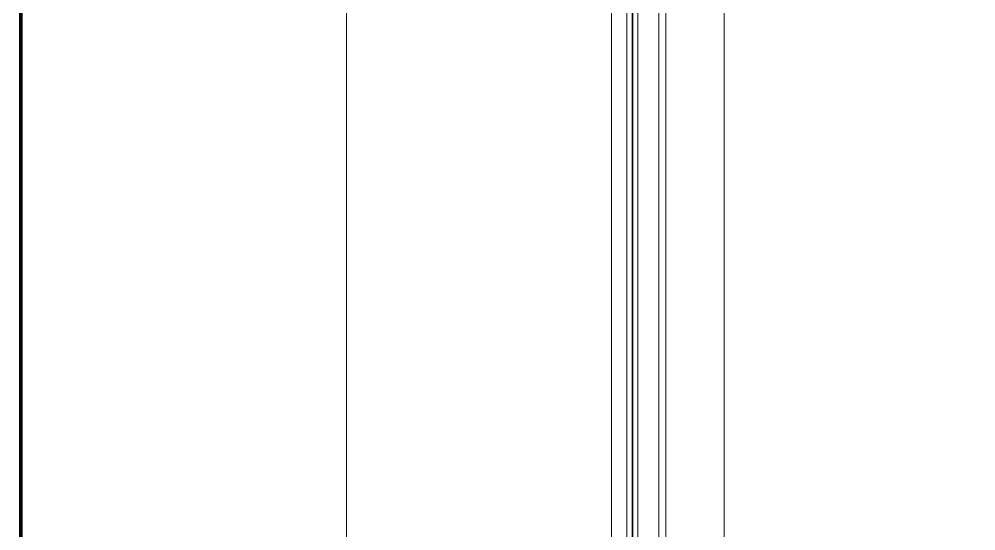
# Model space of a CAD drawing. Extents: x -1439 to 23780, y -1362 to 4476.
# Drawn here: x 13018.4 to 13073.5, y 1729.5 to 1759 of the extents above; entities that cross this region are included whole.
import ezdxf

# ---------------------------------------------------------------- set-up
doc = ezdxf.new("R2010")
doc.units = 0
doc.header["$MEASUREMENT"] = 0
doc.linetypes.add('Audi$0$DOT2', pattern=[0.125, 0, -0.125])
doc.linetypes.add('Audi$0$HIDDEN', pattern=[0.375, 0.25, -0.125])
doc.layers.get('0').update_dxf_attribs({"color": 9, "lineweight": 9})
for name, color, linetype, lineweight in [('Audi$0$06B', 8, 'Continuous', 9), ('Audi$0$06D', 8, 'Continuous', 9), ('Audi$0$10', 8, 'Continuous', 9), ('Audi$0$20', 8, 'Audi$0$DOT2', 9), ('Audi$0$cam s', 8, 'Continuous', 9)]:
    doc.layers.add(name, color=color, linetype=linetype, lineweight=lineweight)

# ---------------------------------------------------------------- blocks, each defined once
blk = doc.blocks.new('Audi$0$fsdfsfsfsfd')
at = {"layer": 'Audi$0$06D'}
for p, q in [((52607.25, -74585.327), (52607.25, -74485.445)), ((52613.74, -74585.314), (52613.74, -74488.072))]:
    blk.add_line(p, q, dxfattribs=at)
at = {"layer": 'Audi$0$06D', "elevation": 0}
blk.add_lwpolyline([(52628.999, -74473.859), (52628.999, -74596.731)], dxfattribs=at)
at = {"layer": 'Audi$0$cam s', "lineweight": 20}
for p, q in [((52610.612, -74486.423), (52610.612, -74584.204)), ((52611.012, -74486.423), (52611.012, -74584.204)), ((52612.212, -74486.423), (52612.212, -74583.514)), ((52612.512, -74486.423), (52612.512, -74583.514)), ((52612.55, -74486.423), (52612.55, -74583.514)), ((52612.85, -74486.423), (52612.85, -74583.514))]:
    blk.add_line(p, q, dxfattribs=at)
blk = doc.blocks.new('Audi$0$p-2. kat planı')
at = {"layer": 'Audi$0$10', "const_width": 0.2}
blk.add_lwpolyline([(13018.5, 1124.327), (13018.5, 2859), (16706.5, 2859), (16706.5, 2206.394)], dxfattribs=at)
blk.add_lwpolyline([(13018.5, 1124.327), (13018.5, 2859), (16706.5, 2859), (16706.5, 2206.394)], dxfattribs=at)
at = {"layer": 'Audi$0$20', "linetype": 'Audi$0$HIDDEN'}
blk.add_lwpolyline([(16671.487, 2158.026, 0.152192), (13054.425, 1065.279, 0.152192)], format="xyb", dxfattribs=at)
at = {"rotation": 180}
blk.add_blockref('Audi$0$fsdfsfsfsfd', (65666.25, -72772.977), dxfattribs=at)

msp = doc.modelspace()

# ---------------------------------------------------------------- linework, layer by layer
at = {"layer": 'Audi$0$06B'}
for points in [[(13055.865, 1124.027, -0.149972), (16650.5, 2206.094)], [(13033.607, 1157.262, -0.075525), (14783.962, 1979.921, -0.075525)]]:
    msp.add_lwpolyline(points, format="xyb", dxfattribs=at)

# ---------------------------------------------------------------- block references
msp.add_blockref('Audi$0$p-2. kat planı', (0, 0))

doc.saveas('drawing.dxf')
